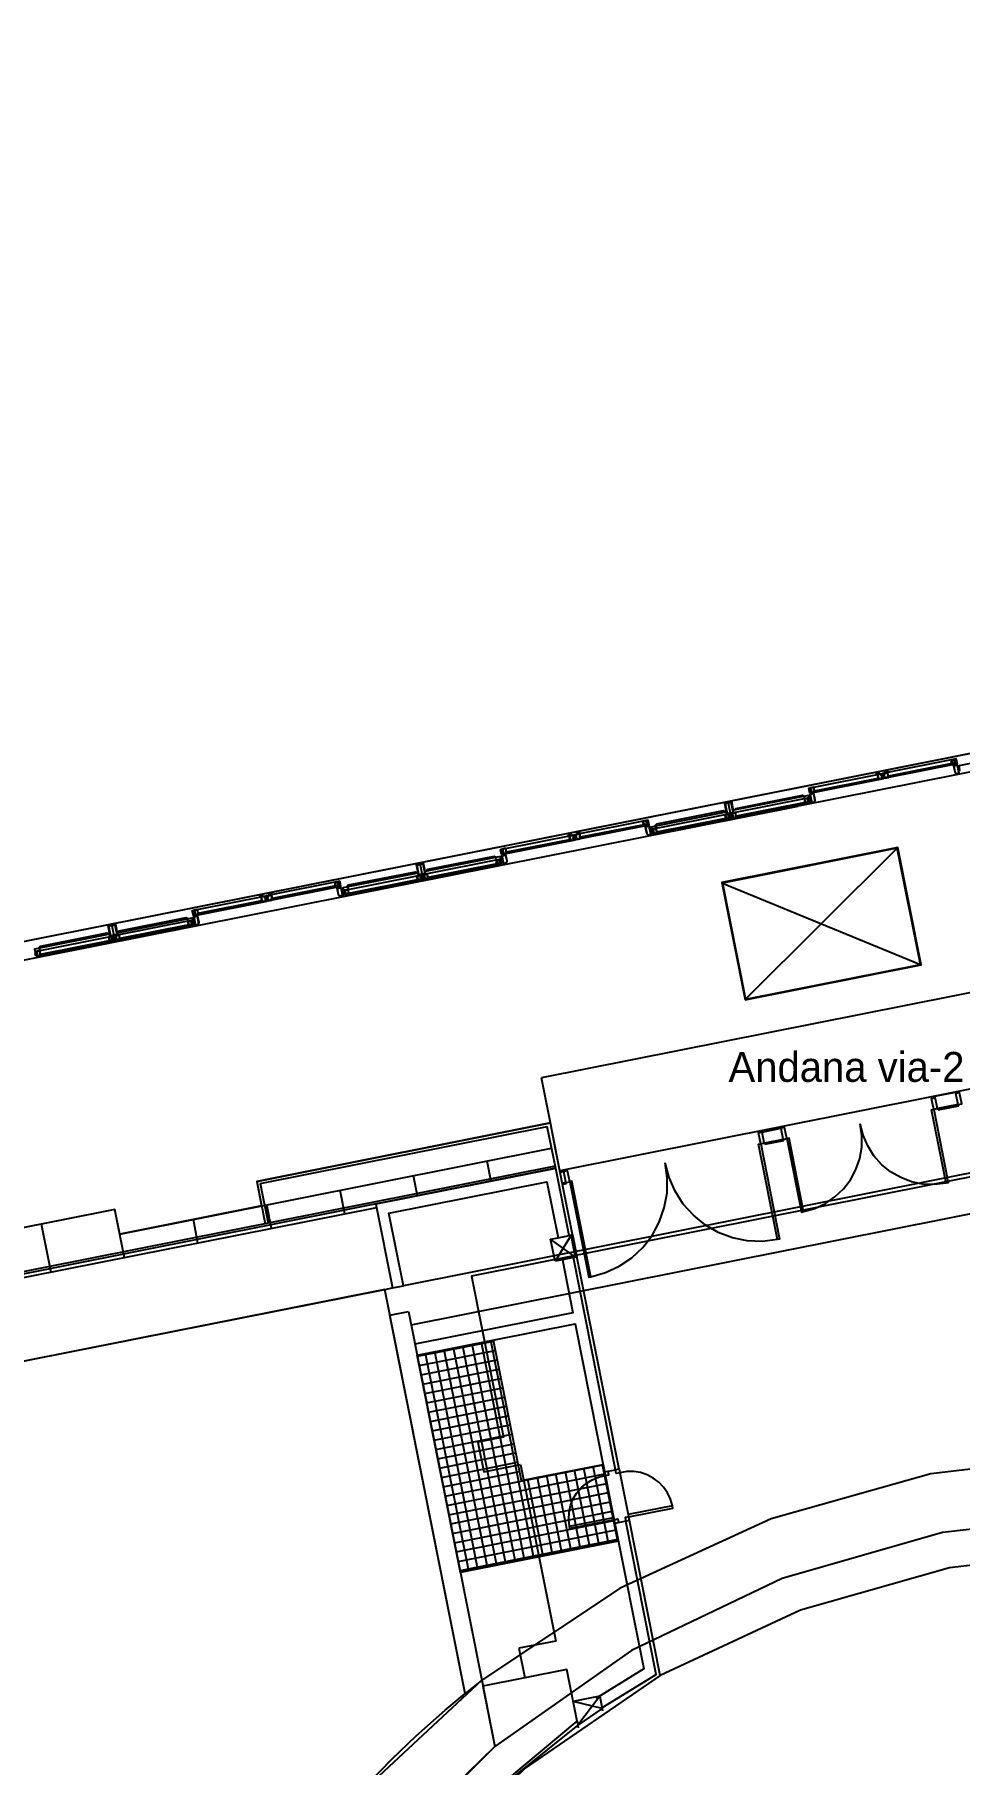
# Model space of a CAD drawing. Extents: x 434377 to 434597, y 4588623 to 4588679.
# Drawn here: x 434486.26 to 434498.62, y 4588647.49 to 4588670.6 of the extents above; entities that cross this region are included whole.
import ezdxf

# ---------------------------------------------------------------- set-up
doc = ezdxf.new("R2010")
doc.units = 0
for name, color, linetype in [('01_D_ElementsAux_l', 7, 'Continuous'), ('01_D_Envans_l', 7, 'Continuous'), ('01_D_Ocult_l', 7, 'Continuous'), ('01_D_Reixes_l', 7, 'Continuous'), ('01_D_Revestiments_l', 7, 'Continuous'), ('01_E_Mur_p', 7, 'Continuous'), ('01_L_AndanaV2_p', 7, 'Continuous'), ('01_T_Altres_t', 7, 'Continuous'), ('15_D_Andanes_p', 7, 'Continuous')]:
    doc.layers.add(name, color=color, linetype=linetype)

msp = doc.modelspace()

# ---------------------------------------------------------------- linework, layer by layer
at = {"layer": '01_D_ElementsAux_l'}
for p, q in [((434496.603, 4588660.534), (434497.589, 4588660.73)), ((434498.575, 4588660.926), (434497.589, 4588660.73)), ((434497.603, 4588660.662), (434497.589, 4588660.73)), ((434497.603, 4588660.662), (434497.589, 4588660.73)), ((434497.603, 4588660.662), (434497.589, 4588660.73)), ((434497.603, 4588660.662), (434497.589, 4588660.73)), ((434498.589, 4588660.857), (434497.603, 4588660.662)), ((434498.524, 4588660.855), (434497.663, 4588660.684)), ((434498.516, 4588660.863), (434497.668, 4588660.695)), ((434498.575, 4588660.926), (434498.506, 4588660.913)), ((434498.526, 4588660.845), (434498.589, 4588660.857)), ((434498.557, 4588660.916), (434498.557, 4588660.912)), ((434498.589, 4588660.857), (434498.575, 4588660.926)), ((434498.579, 4588660.856), (434498.582, 4588660.841)), ((434498.625, 4588660.77), (434498.607, 4588660.766)), ((434496.603, 4588660.534), (434496.672, 4588660.548)), ((434496.617, 4588660.466), (434496.603, 4588660.534)), ((434496.617, 4588660.466), (434497.603, 4588660.662)), ((434496.624, 4588660.532), (434496.625, 4588660.528)), ((434496.677, 4588660.488), (434497.539, 4588660.659)), ((434496.682, 4588660.499), (434497.53, 4588660.668)), ((434495.524, 4588660.356), (434495.572, 4588660.115)), ((434496.609, 4588660.405), (434495.556, 4588660.196)), ((434496.563, 4588660.335), (434495.63, 4588660.149)), ((434496.555, 4588660.343), (434495.634, 4588660.16)), ((434496.539, 4588660.425), (434496.545, 4588660.392)), ((434496.679, 4588660.478), (434496.617, 4588660.466)), ((434496.617, 4588660.371), (434496.635, 4588660.374)), ((434496.627, 4588660.468), (434496.63, 4588660.453)), ((434494.458, 4588660.108), (434493.473, 4588659.912)), ((434494.472, 4588660.039), (434493.486, 4588659.843)), ((434494.408, 4588660.037), (434493.547, 4588659.866)), ((434494.399, 4588660.045), (434493.551, 4588659.877)), ((434494.458, 4588660.108), (434494.39, 4588660.094)), ((434494.41, 4588660.027), (434494.472, 4588660.039)), ((434494.44, 4588660.098), (434494.441, 4588660.094)), ((434494.472, 4588660.039), (434494.458, 4588660.108)), ((434494.462, 4588660.037), (434494.465, 4588660.023)), ((434494.503, 4588659.986), (434495.556, 4588660.196)), ((434494.56, 4588660.031), (434494.567, 4588659.999)), ((434494.572, 4588659.939), (434495.505, 4588660.124)), ((434494.576, 4588659.95), (434495.497, 4588660.133)), ((434495.57, 4588660.127), (434495.556, 4588660.196)), ((434495.57, 4588660.127), (434495.556, 4588660.196)), ((434495.57, 4588660.127), (434495.556, 4588660.196)), ((434495.57, 4588660.127), (434495.556, 4588660.196)), ((434492.487, 4588659.716), (434493.473, 4588659.912)), ((434492.501, 4588659.648), (434493.486, 4588659.843)), ((434492.561, 4588659.67), (434493.422, 4588659.841)), ((434492.565, 4588659.681), (434493.414, 4588659.849)), ((434493.486, 4588659.843), (434493.473, 4588659.912)), ((434493.486, 4588659.843), (434493.473, 4588659.912)), ((434493.486, 4588659.843), (434493.473, 4588659.912)), ((434493.486, 4588659.843), (434493.473, 4588659.912)), ((434494.508, 4588659.952), (434494.49, 4588659.948)), ((434492.492, 4588659.587), (434491.439, 4588659.378)), ((434492.422, 4588659.606), (434492.429, 4588659.574)), ((434492.487, 4588659.716), (434492.556, 4588659.73)), ((434492.501, 4588659.648), (434492.487, 4588659.716)), ((434492.563, 4588659.66), (434492.501, 4588659.648)), ((434492.508, 4588659.714), (434492.509, 4588659.71)), ((434492.51, 4588659.65), (434492.513, 4588659.635)), ((434490.386, 4588659.168), (434491.439, 4588659.378)), ((434491.408, 4588659.537), (434491.455, 4588659.297)), ((434491.453, 4588659.309), (434491.439, 4588659.378)), ((434491.453, 4588659.309), (434491.439, 4588659.378)), ((434491.453, 4588659.309), (434491.439, 4588659.378)), ((434491.453, 4588659.309), (434491.439, 4588659.378)), ((434492.447, 4588659.517), (434491.513, 4588659.331)), ((434492.438, 4588659.525), (434491.518, 4588659.342)), ((434492.501, 4588659.553), (434492.519, 4588659.556)), ((434490.342, 4588659.29), (434489.356, 4588659.094)), ((434490.356, 4588659.221), (434489.37, 4588659.025)), ((434490.291, 4588659.219), (434489.43, 4588659.048)), ((434490.283, 4588659.227), (434489.435, 4588659.059)), ((434490.342, 4588659.29), (434490.273, 4588659.276)), ((434490.293, 4588659.209), (434490.356, 4588659.221)), ((434490.324, 4588659.28), (434490.324, 4588659.276)), ((434490.356, 4588659.221), (434490.342, 4588659.29)), ((434490.346, 4588659.219), (434490.349, 4588659.205)), ((434490.392, 4588659.134), (434490.374, 4588659.13)), ((434490.444, 4588659.213), (434490.45, 4588659.181)), ((434490.456, 4588659.121), (434491.389, 4588659.306)), ((434490.46, 4588659.132), (434491.38, 4588659.315)), ((434488.37, 4588658.898), (434489.356, 4588659.094)), ((434488.37, 4588658.898), (434488.439, 4588658.912)), ((434488.384, 4588658.829), (434488.37, 4588658.898)), ((434488.384, 4588658.829), (434489.37, 4588659.025)), ((434488.391, 4588658.896), (434488.392, 4588658.892)), ((434488.444, 4588658.852), (434489.306, 4588659.023)), ((434488.449, 4588658.863), (434489.297, 4588659.031)), ((434489.37, 4588659.025), (434489.356, 4588659.094)), ((434489.37, 4588659.025), (434489.356, 4588659.094)), ((434489.37, 4588659.025), (434489.356, 4588659.094)), ((434489.37, 4588659.025), (434489.356, 4588659.094)), ((434487.291, 4588658.719), (434487.339, 4588658.479)), ((434488.376, 4588658.769), (434487.323, 4588658.559)), ((434488.33, 4588658.698), (434487.397, 4588658.513)), ((434488.322, 4588658.707), (434487.401, 4588658.524)), ((434488.306, 4588658.788), (434488.312, 4588658.756)), ((434488.446, 4588658.842), (434488.384, 4588658.829)), ((434488.384, 4588658.735), (434488.402, 4588658.738)), ((434488.394, 4588658.831), (434488.397, 4588658.817)), ((434486.27, 4588658.35), (434487.323, 4588658.559)), ((434486.339, 4588658.303), (434487.272, 4588658.488)), ((434486.343, 4588658.314), (434487.264, 4588658.497)), ((434487.337, 4588658.491), (434487.323, 4588658.559)), ((434487.337, 4588658.491), (434487.323, 4588658.559)), ((434487.337, 4588658.491), (434487.323, 4588658.559)), ((434487.337, 4588658.491), (434487.323, 4588658.559)), ((434486.275, 4588658.316), (434486.257, 4588658.312)), ((434486.327, 4588658.395), (434486.334, 4588658.363)), ((434498.289, 4588656.419), (434498.566, 4588656.474)), ((434498.326, 4588656.232), (434498.289, 4588656.419)), ((434498.603, 4588656.287), (434498.566, 4588656.474)), ((434498.599, 4588656.307), (434498.322, 4588656.252)), ((434498.603, 4588656.287), (434498.326, 4588656.232)), ((434489.23, 4588655.281), (434493.154, 4588656.061)), ((434489.277, 4588655.25), (434493.112, 4588656.012)), ((434493.224, 4588655.452), (434493.112, 4588656.012)), ((434495.978, 4588655.959), (434496.229, 4588656.009)), ((434496.015, 4588655.773), (434495.978, 4588655.959)), ((434495.981, 4588655.94), (434496.233, 4588655.99)), ((434496.266, 4588655.823), (434496.229, 4588656.009)), ((434487.403, 4588654.576), (434493.17, 4588655.722)), ((434494.073, 4588651.437), (434493.219, 4588655.732)), ((434496.262, 4588655.842), (434496.011, 4588655.792)), ((434496.266, 4588655.823), (434496.015, 4588655.773)), ((434493.217, 4588655.485), (434448.217, 4588646.542)), ((434493.223, 4588655.455), (434448.223, 4588646.512)), ((434492.36, 4588655.281), (434492.307, 4588655.551)), ((434493.28, 4588655.423), (434493.329, 4588655.433)), ((434493.284, 4588655.404), (434493.333, 4588655.413)), ((434493.366, 4588655.247), (434493.329, 4588655.433)), ((434489.23, 4588655.281), (434489.343, 4588654.715)), ((434489.277, 4588655.25), (434489.382, 4588654.723)), ((434491.38, 4588655.086), (434491.326, 4588655.356)), ((434493.362, 4588655.266), (434493.313, 4588655.256)), ((434493.366, 4588655.247), (434493.317, 4588655.237)), ((434489.427, 4588654.65), (434489.364, 4588654.966)), ((434490.396, 4588654.907), (434490.345, 4588655.161)), ((434490.408, 4588654.845), (434490.345, 4588655.161)), ((434490.829, 4588654.929), (434448.233, 4588646.463)), ((434487.337, 4588654.905), (434475.568, 4588652.566)), ((434486.485, 4588654.065), (434486.357, 4588654.71)), ((434487.465, 4588654.26), (434487.337, 4588654.905)), ((434488.446, 4588654.455), (434488.384, 4588654.771)), ((434493.156, 4588654.507), (434493.255, 4588654.527)), ((434493.49, 4588654.267), (434493.156, 4588654.507)), ((434493.215, 4588654.213), (434493.156, 4588654.507)), ((434493.431, 4588654.562), (434493.215, 4588654.213)), ((434493.451, 4588654.566), (434493.402, 4588654.556)), ((434493.49, 4588654.267), (434493.431, 4588654.562)), ((434493.509, 4588654.271), (434493.451, 4588654.566)), ((434493.46, 4588654.262), (434493.509, 4588654.271)), ((434493.313, 4588654.232), (434493.215, 4588654.213)), ((434447.108, 4588645.125), (434490.94, 4588653.837)), ((434490.94, 4588653.837), (434491.042, 4588653.857)), ((434493.886, 4588651.349), (434493.997, 4588650.79)), ((434494.073, 4588651.437), (434494.023, 4588651.427)), ((434494.082, 4588651.388), (434494.193, 4588650.829)), ((434494.209, 4588650.75), (434494.16, 4588650.741)), ((434494.621, 4588648.679), (434494.209, 4588650.75)), ((434493.812, 4588648.401), (434493.456, 4588648.33)), ((434493.845, 4588648.237), (434493.456, 4588648.33)), ((434493.812, 4588648.401), (434493.519, 4588648.014)), ((434493.845, 4588648.237), (434493.519, 4588648.014)), ((434493.812, 4588648.401), (434493.851, 4588648.205)), ((434493.509, 4588648.067), (434493.526, 4588647.981))]:
    msp.add_line(p, q, dxfattribs=at)
for points in [[(434498.624, 4588660.782), (434498.613, 4588660.837), (434499.617, 4588661.036)], [(434497.55, 4588660.723), (434497.546, 4588660.742), (434497.506, 4588660.734), (434497.51, 4588660.715)], [(434497.57, 4588660.726), (434497.52, 4588660.717), (434497.53, 4588660.668)], [(434497.579, 4588660.728), (434497.58, 4588660.725), (434497.57, 4588660.723), (434497.573, 4588660.707), (434497.583, 4588660.709), (434497.589, 4588660.679), (434497.579, 4588660.677), (434497.582, 4588660.661), (434497.592, 4588660.663), (434497.593, 4588660.66)], [(434497.599, 4588660.732), (434497.6, 4588660.729), (434497.609, 4588660.731), (434497.613, 4588660.715), (434497.603, 4588660.713), (434497.609, 4588660.683), (434497.619, 4588660.685), (434497.622, 4588660.669), (434497.612, 4588660.667), (434497.613, 4588660.664)], [(434497.668, 4588660.695), (434497.658, 4588660.744), (434497.609, 4588660.734)], [(434497.628, 4588660.738), (434497.624, 4588660.758), (434497.664, 4588660.766), (434497.668, 4588660.746)], [(434498.556, 4588660.919), (434498.572, 4588660.922), (434498.584, 4588660.86), (434498.568, 4588660.857)], [(434496.636, 4588660.473), (434496.62, 4588660.47), (434496.608, 4588660.532), (434496.624, 4588660.535)], [(434497.53, 4588660.668), (434497.537, 4588660.669), (434497.541, 4588660.649), (434497.583, 4588660.658)], [(434497.668, 4588660.695), (434497.661, 4588660.694), (434497.665, 4588660.674), (434497.622, 4588660.665)], [(434496.594, 4588660.402), (434496.6, 4588660.398), (434496.606, 4588660.393), (434496.61, 4588660.388), (434496.614, 4588660.381), (434496.617, 4588660.374), (434496.618, 4588660.367), (434496.618, 4588660.36), (434496.617, 4588660.353), (434496.615, 4588660.346), (434496.612, 4588660.339), (434496.608, 4588660.333), (434495.57, 4588660.127)], [(434496.613, 4588660.382), (434496.602, 4588660.437), (434495.598, 4588660.238)], [(434495.608, 4588660.24), (434495.628, 4588660.264), (434496.521, 4588660.441), (434496.548, 4588660.427)], [(434496.607, 4588660.338), (434496.61, 4588660.344), (434496.613, 4588660.35), (434496.614, 4588660.357), (434496.614, 4588660.363), (434496.614, 4588660.37), (434496.612, 4588660.377), (434496.609, 4588660.383), (434496.605, 4588660.388), (434496.6, 4588660.393), (434496.595, 4588660.397)], [(434494.439, 4588660.101), (434494.456, 4588660.104), (434494.468, 4588660.042), (434494.452, 4588660.039)], [(434494.507, 4588659.964), (434494.497, 4588660.019), (434495.5, 4588660.218)], [(434495.57, 4588660.127), (434494.531, 4588659.921), (434494.524, 4588659.925), (434494.519, 4588659.931), (434494.514, 4588659.937), (434494.511, 4588659.944), (434494.509, 4588659.952), (434494.508, 4588659.96), (434494.508, 4588659.968), (434494.51, 4588659.975), (434494.514, 4588659.982), (434494.518, 4588659.989)], [(434495.491, 4588660.216), (434495.463, 4588660.231), (434494.57, 4588660.054), (434494.55, 4588660.029)], [(434495.55, 4588660.123), (434495.554, 4588660.129), (434495.557, 4588660.136), (434495.559, 4588660.143), (434495.56, 4588660.15), (434495.56, 4588660.157), (434495.559, 4588660.164), (434495.556, 4588660.171), (434495.552, 4588660.178), (434495.548, 4588660.183), (434495.542, 4588660.188), (434495.536, 4588660.192)], [(434495.549, 4588660.128), (434495.552, 4588660.134), (434495.555, 4588660.14), (434495.556, 4588660.147), (434495.556, 4588660.153), (434495.556, 4588660.16), (434495.554, 4588660.167), (434495.551, 4588660.173), (434495.547, 4588660.178), (434495.542, 4588660.183), (434495.537, 4588660.187)], [(434495.575, 4588660.2), (434495.571, 4588660.194), (434495.568, 4588660.187), (434495.566, 4588660.18), (434495.565, 4588660.173), (434495.565, 4588660.166), (434495.566, 4588660.159), (434495.569, 4588660.152), (434495.573, 4588660.145), (434495.577, 4588660.14), (434495.583, 4588660.135), (434495.589, 4588660.131)], [(434495.576, 4588660.195), (434495.572, 4588660.189), (434495.57, 4588660.183), (434495.568, 4588660.176), (434495.568, 4588660.169), (434495.569, 4588660.162), (434495.571, 4588660.156), (434495.574, 4588660.15), (434495.578, 4588660.144), (434495.582, 4588660.139), (434495.588, 4588660.135)], [(434493.434, 4588659.904), (434493.43, 4588659.924), (434493.39, 4588659.916), (434493.394, 4588659.896)], [(434493.414, 4588659.849), (434493.404, 4588659.899), (434493.453, 4588659.908)], [(434493.414, 4588659.849), (434493.42, 4588659.851), (434493.424, 4588659.831), (434493.467, 4588659.84)], [(434493.463, 4588659.91), (434493.464, 4588659.907), (434493.454, 4588659.905), (434493.457, 4588659.889), (434493.467, 4588659.891), (434493.473, 4588659.861), (434493.463, 4588659.859), (434493.466, 4588659.843), (434493.476, 4588659.845), (434493.476, 4588659.842)], [(434493.482, 4588659.914), (434493.483, 4588659.911), (434493.493, 4588659.913), (434493.496, 4588659.896), (434493.486, 4588659.894), (434493.492, 4588659.865), (434493.502, 4588659.867), (434493.505, 4588659.851), (434493.495, 4588659.849), (434493.496, 4588659.845)], [(434493.492, 4588659.916), (434493.541, 4588659.926), (434493.551, 4588659.877)], [(434493.506, 4588659.847), (434493.549, 4588659.856), (434493.545, 4588659.875), (434493.551, 4588659.877)], [(434493.512, 4588659.92), (434493.508, 4588659.94), (434493.548, 4588659.947), (434493.551, 4588659.928)], [(434494.519, 4588659.985), (434494.515, 4588659.979), (434494.513, 4588659.973), (434494.511, 4588659.966), (434494.511, 4588659.959), (434494.511, 4588659.953), (434494.513, 4588659.946), (434494.516, 4588659.94), (434494.52, 4588659.934), (434494.525, 4588659.929), (434494.53, 4588659.925)], [(434491.453, 4588659.309), (434492.491, 4588659.515), (434492.495, 4588659.521), (434492.499, 4588659.527), (434492.501, 4588659.534), (434492.502, 4588659.542), (434492.501, 4588659.549), (434492.5, 4588659.556), (434492.498, 4588659.563), (434492.494, 4588659.569), (434492.49, 4588659.575), (434492.484, 4588659.58), (434492.478, 4588659.584)], [(434492.497, 4588659.564), (434492.486, 4588659.619), (434491.482, 4588659.42)], [(434492.432, 4588659.608), (434492.404, 4588659.623), (434491.512, 4588659.446), (434491.492, 4588659.422)], [(434492.49, 4588659.52), (434492.493, 4588659.526), (434492.496, 4588659.532), (434492.497, 4588659.539), (434492.497, 4588659.545), (434492.497, 4588659.552), (434492.495, 4588659.559), (434492.492, 4588659.565), (434492.488, 4588659.57), (434492.483, 4588659.575), (434492.478, 4588659.579)], [(434492.52, 4588659.655), (434492.503, 4588659.652), (434492.491, 4588659.713), (434492.507, 4588659.717)], [(434491.384, 4588659.4), (434490.38, 4588659.201), (434490.391, 4588659.146)], [(434491.374, 4588659.398), (434491.346, 4588659.413), (434490.454, 4588659.236), (434490.434, 4588659.211)], [(434491.433, 4588659.305), (434491.437, 4588659.311), (434491.441, 4588659.317), (434491.443, 4588659.324), (434491.444, 4588659.332), (434491.443, 4588659.339), (434491.442, 4588659.346), (434491.44, 4588659.353), (434491.436, 4588659.359), (434491.432, 4588659.365), (434491.426, 4588659.37), (434491.42, 4588659.374)], [(434491.432, 4588659.31), (434491.435, 4588659.316), (434491.438, 4588659.322), (434491.439, 4588659.328), (434491.44, 4588659.335), (434491.439, 4588659.342), (434491.437, 4588659.348), (434491.435, 4588659.354), (434491.431, 4588659.36), (434491.426, 4588659.365), (434491.421, 4588659.369)], [(434491.459, 4588659.381), (434491.455, 4588659.375), (434491.452, 4588659.369), (434491.45, 4588659.362), (434491.449, 4588659.354), (434491.449, 4588659.347), (434491.451, 4588659.34), (434491.453, 4588659.334), (434491.457, 4588659.327), (434491.462, 4588659.322), (434491.467, 4588659.317), (434491.473, 4588659.313)], [(434491.46, 4588659.377), (434491.456, 4588659.371), (434491.454, 4588659.365), (434491.452, 4588659.358), (434491.452, 4588659.351), (434491.453, 4588659.344), (434491.455, 4588659.338), (434491.458, 4588659.332), (434491.462, 4588659.326), (434491.466, 4588659.321), (434491.472, 4588659.317)], [(434489.277, 4588659.078), (434489.273, 4588659.098), (434489.313, 4588659.106), (434489.317, 4588659.086)], [(434489.376, 4588659.098), (434489.425, 4588659.108), (434489.435, 4588659.059)], [(434489.435, 4588659.11), (434489.431, 4588659.129), (434489.391, 4588659.121), (434489.395, 4588659.102)], [(434490.323, 4588659.283), (434490.339, 4588659.286), (434490.351, 4588659.224), (434490.335, 4588659.221)], [(434491.453, 4588659.309), (434490.415, 4588659.103), (434490.409, 4588659.107), (434490.404, 4588659.112), (434490.399, 4588659.117), (434490.395, 4588659.124), (434490.393, 4588659.13), (434490.391, 4588659.137), (434490.391, 4588659.144), (434490.392, 4588659.152), (434490.394, 4588659.159), (434490.397, 4588659.165), (434490.401, 4588659.171)], [(434490.402, 4588659.167), (434490.398, 4588659.161), (434490.396, 4588659.155), (434490.394, 4588659.148), (434490.394, 4588659.141), (434490.395, 4588659.134), (434490.397, 4588659.128), (434490.4, 4588659.122), (434490.404, 4588659.116), (434490.408, 4588659.111), (434490.414, 4588659.107)], [(434488.391, 4588658.899), (434488.375, 4588658.895), (434488.387, 4588658.834), (434488.403, 4588658.837)], [(434489.297, 4588659.031), (434489.288, 4588659.08), (434489.337, 4588659.09)], [(434489.35, 4588659.021), (434489.308, 4588659.013), (434489.304, 4588659.033), (434489.297, 4588659.031)], [(434489.346, 4588659.092), (434489.347, 4588659.089), (434489.337, 4588659.087), (434489.34, 4588659.071), (434489.35, 4588659.072), (434489.356, 4588659.043), (434489.346, 4588659.041), (434489.35, 4588659.025), (434489.359, 4588659.027), (434489.36, 4588659.023)], [(434489.366, 4588659.096), (434489.367, 4588659.093), (434489.376, 4588659.095), (434489.38, 4588659.078), (434489.37, 4588659.076), (434489.376, 4588659.047), (434489.386, 4588659.049), (434489.389, 4588659.033), (434489.379, 4588659.031), (434489.38, 4588659.027)], [(434489.389, 4588659.029), (434489.432, 4588659.038), (434489.428, 4588659.057), (434489.435, 4588659.059)], [(434488.361, 4588658.766), (434488.367, 4588658.762), (434488.373, 4588658.757), (434488.377, 4588658.752), (434488.381, 4588658.745), (434488.384, 4588658.738), (434488.385, 4588658.731), (434488.385, 4588658.724), (434488.384, 4588658.717), (434488.382, 4588658.71), (434488.379, 4588658.703), (434488.375, 4588658.697), (434487.337, 4588658.491)], [(434487.365, 4588658.602), (434488.369, 4588658.801), (434488.38, 4588658.746)], [(434487.375, 4588658.604), (434487.395, 4588658.628), (434488.288, 4588658.805), (434488.315, 4588658.79)], [(434488.374, 4588658.702), (434488.377, 4588658.708), (434488.38, 4588658.714), (434488.381, 4588658.721), (434488.381, 4588658.727), (434488.381, 4588658.734), (434488.379, 4588658.741), (434488.376, 4588658.747), (434488.372, 4588658.752), (434488.367, 4588658.757), (434488.362, 4588658.761)], [(434487.267, 4588658.582), (434486.264, 4588658.383), (434486.274, 4588658.328)], [(434487.337, 4588658.491), (434486.298, 4588658.284), (434486.292, 4588658.288), (434486.286, 4588658.293), (434486.282, 4588658.299), (434486.278, 4588658.305), (434486.276, 4588658.312), (434486.275, 4588658.319), (434486.274, 4588658.326), (434486.275, 4588658.334), (434486.277, 4588658.341), (434486.281, 4588658.347), (434486.285, 4588658.353)], [(434487.258, 4588658.58), (434487.23, 4588658.595), (434486.337, 4588658.418), (434486.317, 4588658.393)], [(434487.317, 4588658.487), (434487.321, 4588658.493), (434487.324, 4588658.5), (434487.326, 4588658.507), (434487.327, 4588658.514), (434487.327, 4588658.521), (434487.326, 4588658.528), (434487.323, 4588658.535), (434487.319, 4588658.542), (434487.315, 4588658.547), (434487.309, 4588658.552), (434487.303, 4588658.556)], [(434487.316, 4588658.491), (434487.32, 4588658.497), (434487.322, 4588658.503), (434487.324, 4588658.51), (434487.324, 4588658.517), (434487.323, 4588658.524), (434487.321, 4588658.53), (434487.318, 4588658.536), (434487.314, 4588658.542), (434487.31, 4588658.547), (434487.304, 4588658.551)], [(434487.342, 4588658.563), (434487.338, 4588658.557), (434487.335, 4588658.551), (434487.333, 4588658.544), (434487.332, 4588658.536), (434487.332, 4588658.529), (434487.334, 4588658.522), (434487.336, 4588658.516), (434487.34, 4588658.509), (434487.345, 4588658.504), (434487.35, 4588658.499), (434487.356, 4588658.495)], [(434487.343, 4588658.559), (434487.339, 4588658.553), (434487.337, 4588658.547), (434487.335, 4588658.54), (434487.335, 4588658.533), (434487.336, 4588658.526), (434487.338, 4588658.52), (434487.341, 4588658.514), (434487.345, 4588658.508), (434487.349, 4588658.503), (434487.355, 4588658.499)], [(434486.286, 4588658.349), (434486.282, 4588658.343), (434486.28, 4588658.337), (434486.278, 4588658.33), (434486.278, 4588658.323), (434486.278, 4588658.317), (434486.28, 4588658.31), (434486.283, 4588658.304), (434486.287, 4588658.298), (434486.292, 4588658.293), (434486.297, 4588658.289)], [(434498.322, 4588656.252), (434498.273, 4588656.242), (434498.244, 4588656.389), (434498.293, 4588656.399)], [(434498.599, 4588656.307), (434498.648, 4588656.317), (434498.619, 4588656.464), (434498.57, 4588656.454)], [(434498.438, 4588655.255), (434498.243, 4588656.236), (434498.273, 4588656.242), (434498.468, 4588655.261), (434498.438, 4588655.255), (434498.284, 4588655.237), (434498.129, 4588655.244), (434497.977, 4588655.275), (434497.832, 4588655.331), (434497.697, 4588655.409), (434497.577, 4588655.507), (434497.474, 4588655.623), (434497.391, 4588655.754), (434497.33, 4588655.896), (434497.292, 4588656.047)], [(434496.011, 4588655.792), (434495.962, 4588655.783), (434495.932, 4588655.93), (434495.981, 4588655.94)], [(434496.262, 4588655.842), (434496.311, 4588655.852), (434496.282, 4588655.999), (434496.233, 4588655.99)], [(434496.536, 4588654.877), (434496.341, 4588655.858), (434496.311, 4588655.852), (434496.506, 4588654.871), (434496.536, 4588654.877), (434496.685, 4588654.919), (434496.826, 4588654.985), (434496.954, 4588655.072), (434497.067, 4588655.179), (434497.162, 4588655.302), (434497.235, 4588655.439), (434497.286, 4588655.585), (434497.313, 4588655.738), (434497.315, 4588655.893), (434497.292, 4588656.047)], [(434496.186, 4588654.502), (434495.932, 4588655.777), (434495.962, 4588655.783), (434496.215, 4588654.508), (434496.186, 4588654.502), (434495.985, 4588654.478), (434495.783, 4588654.487), (434495.585, 4588654.528), (434495.396, 4588654.599), (434495.22, 4588654.7), (434495.063, 4588654.827), (434494.928, 4588654.978), (434494.819, 4588655.148), (434494.738, 4588655.333), (434494.687, 4588655.529)], [(434493.362, 4588655.266), (434493.412, 4588655.276), (434493.382, 4588655.423), (434493.333, 4588655.413)], [(434493.694, 4588654.007), (434493.441, 4588655.282), (434493.412, 4588655.276), (434493.665, 4588654.001), (434493.694, 4588654.007), (434493.889, 4588654.062), (434494.072, 4588654.147), (434494.24, 4588654.26), (434494.387, 4588654.399), (434494.511, 4588654.559), (434494.608, 4588654.737), (434494.675, 4588654.927), (434494.711, 4588655.126), (434494.715, 4588655.329), (434494.687, 4588655.529)], [(434493.409, 4588650.673), (434493.997, 4588650.79), (434494.003, 4588650.76), (434493.415, 4588650.643), (434493.409, 4588650.673), (434493.398, 4588650.765), (434493.403, 4588650.857), (434493.422, 4588650.948), (434493.455, 4588651.034), (434493.502, 4588651.113), (434493.562, 4588651.184), (434493.632, 4588651.245), (434493.71, 4588651.293), (434493.796, 4588651.328), (434493.886, 4588651.349)], [(434493.876, 4588651.398), (434493.886, 4588651.349), (434493.935, 4588651.359), (434493.925, 4588651.408)], [(434494.073, 4588651.437), (434494.082, 4588651.388), (434494.033, 4588651.378), (434494.023, 4588651.427)], [(434494.782, 4588650.946), (434494.193, 4588650.829), (434494.199, 4588650.799), (434494.788, 4588650.916), (434494.782, 4588650.946), (434494.757, 4588651.035), (434494.717, 4588651.119), (434494.665, 4588651.195), (434494.601, 4588651.262), (434494.527, 4588651.317), (434494.445, 4588651.36), (434494.357, 4588651.389), (434494.266, 4588651.404), (434494.173, 4588651.403), (434494.082, 4588651.388)], [(434494.209, 4588650.75), (434494.199, 4588650.799), (434494.15, 4588650.79), (434494.16, 4588650.741)], [(434494.013, 4588650.711), (434494.003, 4588650.76), (434494.052, 4588650.77), (434494.062, 4588650.721)]]:
    msp.add_lwpolyline(points, dxfattribs=at)
for points in [[(434497.543, 4588660.653), (434497.579, 4588660.66), (434497.575, 4588660.68), (434497.585, 4588660.682), (434497.58, 4588660.705), (434497.571, 4588660.703), (434497.567, 4588660.722), (434497.525, 4588660.714), (434497.533, 4588660.672), (434497.539, 4588660.673)], [(434497.661, 4588660.677), (434497.625, 4588660.67), (434497.621, 4588660.689), (434497.611, 4588660.687), (434497.607, 4588660.71), (434497.617, 4588660.712), (434497.613, 4588660.731), (434497.655, 4588660.74), (434497.663, 4588660.698), (434497.657, 4588660.696)], [(434498.506, 4588660.913), (434498.555, 4588660.922), (434498.558, 4588660.909), (434498.552, 4588660.908), (434498.56, 4588660.866), (434498.566, 4588660.867), (434498.569, 4588660.854), (434498.526, 4588660.845), (434498.522, 4588660.865), (434498.516, 4588660.863)], [(434498.564, 4588660.863), (434498.557, 4588660.861), (434498.547, 4588660.91), (434498.554, 4588660.912), (434498.553, 4588660.918), (434498.51, 4588660.91), (434498.519, 4588660.868), (434498.525, 4588660.869), (434498.529, 4588660.849), (434498.565, 4588660.856)], [(434498.554, 4588660.751), (434498.556, 4588660.745), (434498.558, 4588660.74), (434498.562, 4588660.736), (434498.567, 4588660.732), (434498.572, 4588660.729), (434498.577, 4588660.727), (434498.583, 4588660.726), (434498.589, 4588660.727), (434498.613, 4588660.732), (434498.591, 4588660.843), (434498.537, 4588660.832)], [(434498.557, 4588660.751), (434498.559, 4588660.746), (434498.562, 4588660.741), (434498.566, 4588660.736), (434498.571, 4588660.733), (434498.576, 4588660.731), (434498.582, 4588660.73), (434498.588, 4588660.731), (434498.609, 4588660.735), (434498.589, 4588660.839), (434498.542, 4588660.829)], [(434496.672, 4588660.548), (434496.623, 4588660.538), (434496.626, 4588660.525), (434496.632, 4588660.526), (434496.64, 4588660.484), (434496.634, 4588660.483), (434496.637, 4588660.47), (434496.679, 4588660.478), (434496.675, 4588660.498), (434496.682, 4588660.499)], [(434496.638, 4588660.48), (434496.645, 4588660.481), (434496.635, 4588660.53), (434496.628, 4588660.529), (434496.627, 4588660.536), (434496.669, 4588660.544), (434496.678, 4588660.502), (434496.671, 4588660.5), (434496.675, 4588660.481), (434496.639, 4588660.474)], [(434495.556, 4588660.196), (434495.605, 4588660.205), (434495.576, 4588660.353), (434495.527, 4588660.343), (434495.478, 4588660.333), (434495.507, 4588660.186)], [(434495.529, 4588660.333), (434495.489, 4588660.325), (434495.515, 4588660.198), (434495.554, 4588660.205), (434495.593, 4588660.213), (434495.568, 4588660.341)], [(434496.545, 4588660.392), (434496.594, 4588660.402), (434496.597, 4588660.389), (434496.59, 4588660.387), (434496.599, 4588660.345), (434496.605, 4588660.347), (434496.608, 4588660.333), (434496.565, 4588660.325), (434496.561, 4588660.344), (434496.555, 4588660.343)], [(434496.602, 4588660.342), (434496.596, 4588660.341), (434496.586, 4588660.39), (434496.593, 4588660.391), (434496.591, 4588660.398), (434496.549, 4588660.389), (434496.558, 4588660.347), (434496.564, 4588660.349), (434496.568, 4588660.329), (434496.604, 4588660.336)], [(434496.69, 4588660.38), (434496.674, 4588660.462), (434496.62, 4588660.451), (434496.642, 4588660.34), (434496.667, 4588660.345), (434496.673, 4588660.347), (434496.678, 4588660.35), (434496.682, 4588660.353), (434496.686, 4588660.358), (434496.688, 4588660.363), (434496.69, 4588660.368), (434496.691, 4588660.374)], [(434496.687, 4588660.38), (434496.671, 4588660.458), (434496.624, 4588660.448), (434496.645, 4588660.344), (434496.666, 4588660.348), (434496.672, 4588660.35), (434496.677, 4588660.353), (434496.682, 4588660.357), (434496.685, 4588660.362), (434496.687, 4588660.368), (434496.688, 4588660.374)], [(434494.39, 4588660.094), (434494.439, 4588660.104), (434494.441, 4588660.091), (434494.435, 4588660.09), (434494.443, 4588660.047), (434494.45, 4588660.049), (434494.452, 4588660.035), (434494.41, 4588660.027), (434494.406, 4588660.047), (434494.399, 4588660.045)], [(434494.447, 4588660.045), (434494.441, 4588660.043), (434494.431, 4588660.092), (434494.437, 4588660.094), (434494.436, 4588660.1), (434494.394, 4588660.092), (434494.402, 4588660.049), (434494.409, 4588660.051), (434494.412, 4588660.031), (434494.448, 4588660.038)], [(434494.437, 4588659.933), (434494.439, 4588659.927), (434494.441, 4588659.922), (434494.445, 4588659.918), (434494.45, 4588659.914), (434494.455, 4588659.911), (434494.46, 4588659.909), (434494.466, 4588659.908), (434494.472, 4588659.909), (434494.497, 4588659.914), (434494.475, 4588660.025), (434494.421, 4588660.014)], [(434495.487, 4588660.182), (434495.536, 4588660.192), (434495.539, 4588660.179), (434495.532, 4588660.177), (434495.541, 4588660.135), (434495.547, 4588660.136), (434495.55, 4588660.123), (434495.507, 4588660.115), (434495.503, 4588660.134), (434495.497, 4588660.133)], [(434495.545, 4588660.132), (434495.538, 4588660.131), (434495.528, 4588660.18), (434495.535, 4588660.181), (434495.533, 4588660.188), (434495.491, 4588660.179), (434495.5, 4588660.137), (434495.506, 4588660.138), (434495.51, 4588660.119), (434495.546, 4588660.126)], [(434495.625, 4588660.209), (434495.575, 4588660.2), (434495.578, 4588660.186), (434495.584, 4588660.188), (434495.593, 4588660.145), (434495.586, 4588660.144), (434495.589, 4588660.131), (434495.632, 4588660.139), (434495.628, 4588660.159), (434495.634, 4588660.16)], [(434495.591, 4588660.141), (434495.597, 4588660.143), (434495.587, 4588660.192), (434495.581, 4588660.19), (434495.58, 4588660.197), (434495.622, 4588660.205), (434495.63, 4588660.163), (434495.624, 4588660.162), (434495.628, 4588660.142), (434495.592, 4588660.135)], [(434493.427, 4588659.835), (434493.463, 4588659.842), (434493.459, 4588659.862), (434493.468, 4588659.864), (434493.464, 4588659.886), (434493.454, 4588659.885), (434493.45, 4588659.904), (434493.408, 4588659.896), (434493.417, 4588659.854), (434493.423, 4588659.855)], [(434493.544, 4588659.859), (434493.509, 4588659.852), (434493.505, 4588659.871), (434493.495, 4588659.869), (434493.49, 4588659.892), (434493.5, 4588659.894), (434493.496, 4588659.913), (434493.539, 4588659.922), (434493.547, 4588659.88), (434493.541, 4588659.878)], [(434494.441, 4588659.933), (434494.443, 4588659.927), (434494.446, 4588659.922), (434494.45, 4588659.918), (434494.455, 4588659.915), (434494.46, 4588659.912), (434494.466, 4588659.912), (434494.472, 4588659.912), (434494.493, 4588659.917), (434494.472, 4588660.021), (434494.425, 4588660.011)], [(434494.567, 4588659.999), (434494.518, 4588659.989), (434494.52, 4588659.976), (434494.527, 4588659.977), (434494.535, 4588659.935), (434494.529, 4588659.934), (434494.531, 4588659.921), (434494.574, 4588659.929), (434494.57, 4588659.949), (434494.576, 4588659.95)], [(434494.533, 4588659.931), (434494.539, 4588659.932), (434494.529, 4588659.981), (434494.523, 4588659.98), (434494.522, 4588659.987), (434494.564, 4588659.995), (434494.572, 4588659.953), (434494.566, 4588659.952), (434494.57, 4588659.932), (434494.534, 4588659.925)], [(434492.429, 4588659.574), (434492.478, 4588659.584), (434492.48, 4588659.571), (434492.474, 4588659.569), (434492.482, 4588659.527), (434492.489, 4588659.528), (434492.491, 4588659.515), (434492.449, 4588659.507), (434492.445, 4588659.526), (434492.438, 4588659.525)], [(434492.486, 4588659.524), (434492.479, 4588659.523), (434492.47, 4588659.572), (434492.476, 4588659.573), (434492.475, 4588659.58), (434492.433, 4588659.571), (434492.441, 4588659.529), (434492.447, 4588659.53), (434492.451, 4588659.511), (434492.487, 4588659.518)], [(434492.574, 4588659.562), (434492.557, 4588659.644), (434492.504, 4588659.633), (434492.526, 4588659.522), (434492.55, 4588659.527), (434492.556, 4588659.529), (434492.561, 4588659.531), (434492.565, 4588659.535), (434492.569, 4588659.54), (434492.572, 4588659.545), (434492.574, 4588659.55), (434492.575, 4588659.556)], [(434492.556, 4588659.73), (434492.507, 4588659.72), (434492.509, 4588659.707), (434492.516, 4588659.708), (434492.524, 4588659.666), (434492.518, 4588659.665), (434492.52, 4588659.651), (434492.563, 4588659.66), (434492.559, 4588659.68), (434492.565, 4588659.681)], [(434492.57, 4588659.562), (434492.571, 4588659.556), (434492.57, 4588659.55), (434492.568, 4588659.544), (434492.565, 4588659.539), (434492.56, 4588659.535), (434492.555, 4588659.532), (434492.549, 4588659.53), (434492.528, 4588659.526), (434492.508, 4588659.63), (434492.555, 4588659.639)], [(434492.522, 4588659.662), (434492.528, 4588659.663), (434492.518, 4588659.712), (434492.512, 4588659.711), (434492.511, 4588659.717), (434492.553, 4588659.726), (434492.561, 4588659.684), (434492.555, 4588659.682), (434492.559, 4588659.663), (434492.523, 4588659.656)], [(434495.753, 4588657.704), (434498.107, 4588658.172), (434497.795, 4588659.741), (434495.441, 4588659.274)], [(434495.761, 4588657.716), (434498.095, 4588658.18), (434497.787, 4588659.73), (434495.453, 4588659.266)], [(434491.439, 4588659.378), (434491.488, 4588659.387), (434491.459, 4588659.534), (434491.41, 4588659.525), (434491.361, 4588659.515), (434491.39, 4588659.368)], [(434491.371, 4588659.364), (434491.42, 4588659.374), (434491.422, 4588659.36), (434491.416, 4588659.359), (434491.424, 4588659.317), (434491.431, 4588659.318), (434491.433, 4588659.305), (434491.391, 4588659.297), (434491.387, 4588659.316), (434491.38, 4588659.315)], [(434491.412, 4588659.515), (434491.451, 4588659.523), (434491.477, 4588659.395), (434491.437, 4588659.387), (434491.398, 4588659.38), (434491.373, 4588659.507)], [(434491.428, 4588659.314), (434491.422, 4588659.313), (434491.412, 4588659.362), (434491.418, 4588659.363), (434491.417, 4588659.37), (434491.375, 4588659.361), (434491.383, 4588659.319), (434491.39, 4588659.32), (434491.393, 4588659.301), (434491.429, 4588659.308)], [(434491.508, 4588659.391), (434491.459, 4588659.381), (434491.462, 4588659.368), (434491.468, 4588659.369), (434491.476, 4588659.327), (434491.47, 4588659.326), (434491.473, 4588659.313), (434491.515, 4588659.321), (434491.511, 4588659.341), (434491.518, 4588659.342)], [(434491.474, 4588659.323), (434491.48, 4588659.325), (434491.471, 4588659.374), (434491.464, 4588659.372), (434491.463, 4588659.379), (434491.505, 4588659.387), (434491.514, 4588659.345), (434491.507, 4588659.344), (434491.511, 4588659.324), (434491.475, 4588659.317)], [(434489.428, 4588659.041), (434489.392, 4588659.033), (434489.388, 4588659.053), (434489.378, 4588659.051), (434489.374, 4588659.074), (434489.384, 4588659.076), (434489.38, 4588659.095), (434489.422, 4588659.104), (434489.43, 4588659.061), (434489.424, 4588659.06)], [(434490.273, 4588659.276), (434490.322, 4588659.286), (434490.325, 4588659.273), (434490.319, 4588659.272), (434490.327, 4588659.229), (434490.333, 4588659.231), (434490.336, 4588659.217), (434490.293, 4588659.209), (434490.289, 4588659.229), (434490.283, 4588659.227)], [(434490.331, 4588659.227), (434490.324, 4588659.225), (434490.314, 4588659.274), (434490.321, 4588659.276), (434490.32, 4588659.282), (434490.277, 4588659.274), (434490.286, 4588659.231), (434490.292, 4588659.233), (434490.296, 4588659.213), (434490.332, 4588659.22)], [(434490.321, 4588659.114), (434490.305, 4588659.196), (434490.358, 4588659.207), (434490.38, 4588659.096), (434490.356, 4588659.091), (434490.35, 4588659.09), (434490.344, 4588659.091), (434490.339, 4588659.093), (434490.334, 4588659.095), (434490.329, 4588659.099), (434490.326, 4588659.103), (434490.323, 4588659.108)], [(434490.324, 4588659.115), (434490.309, 4588659.193), (434490.356, 4588659.202), (434490.376, 4588659.098), (434490.355, 4588659.094), (434490.349, 4588659.094), (434490.343, 4588659.094), (434490.338, 4588659.097), (434490.333, 4588659.1), (434490.329, 4588659.104), (434490.326, 4588659.109)], [(434490.45, 4588659.181), (434490.401, 4588659.171), (434490.404, 4588659.158), (434490.41, 4588659.159), (434490.419, 4588659.117), (434490.412, 4588659.116), (434490.415, 4588659.103), (434490.457, 4588659.111), (434490.454, 4588659.131), (434490.46, 4588659.132)], [(434490.416, 4588659.113), (434490.423, 4588659.114), (434490.413, 4588659.163), (434490.407, 4588659.162), (434490.405, 4588659.168), (434490.447, 4588659.177), (434490.456, 4588659.135), (434490.449, 4588659.133), (434490.453, 4588659.114), (434490.418, 4588659.107)], [(434488.439, 4588658.912), (434488.39, 4588658.902), (434488.393, 4588658.889), (434488.399, 4588658.89), (434488.407, 4588658.848), (434488.401, 4588658.847), (434488.404, 4588658.833), (434488.446, 4588658.842), (434488.442, 4588658.861), (434488.449, 4588658.863)], [(434488.405, 4588658.844), (434488.412, 4588658.845), (434488.402, 4588658.894), (434488.395, 4588658.893), (434488.394, 4588658.899), (434488.436, 4588658.908), (434488.445, 4588658.865), (434488.438, 4588658.864), (434488.442, 4588658.845), (434488.406, 4588658.837)], [(434489.31, 4588659.017), (434489.346, 4588659.024), (434489.342, 4588659.044), (434489.352, 4588659.046), (434489.348, 4588659.068), (434489.338, 4588659.066), (434489.334, 4588659.086), (434489.292, 4588659.078), (434489.3, 4588659.035), (434489.306, 4588659.037)], [(434487.323, 4588658.559), (434487.274, 4588658.55), (434487.245, 4588658.697), (434487.294, 4588658.707), (434487.343, 4588658.716), (434487.372, 4588658.569)], [(434487.296, 4588658.697), (434487.335, 4588658.705), (434487.36, 4588658.577), (434487.321, 4588658.569), (434487.282, 4588658.561), (434487.256, 4588658.689)], [(434488.312, 4588658.756), (434488.361, 4588658.766), (434488.364, 4588658.753), (434488.357, 4588658.751), (434488.366, 4588658.709), (434488.372, 4588658.71), (434488.375, 4588658.697), (434488.332, 4588658.689), (434488.328, 4588658.708), (434488.322, 4588658.707)], [(434488.369, 4588658.706), (434488.363, 4588658.705), (434488.353, 4588658.754), (434488.36, 4588658.755), (434488.358, 4588658.762), (434488.316, 4588658.753), (434488.325, 4588658.711), (434488.331, 4588658.712), (434488.335, 4588658.693), (434488.371, 4588658.7)], [(434488.457, 4588658.744), (434488.458, 4588658.738), (434488.457, 4588658.732), (434488.455, 4588658.727), (434488.453, 4588658.722), (434488.449, 4588658.717), (434488.445, 4588658.714), (434488.44, 4588658.711), (434488.434, 4588658.709), (434488.409, 4588658.704), (434488.387, 4588658.815), (434488.441, 4588658.825)], [(434488.454, 4588658.743), (434488.438, 4588658.821), (434488.391, 4588658.812), (434488.412, 4588658.708), (434488.433, 4588658.712), (434488.439, 4588658.714), (434488.444, 4588658.717), (434488.448, 4588658.721), (434488.451, 4588658.726), (434488.454, 4588658.731), (434488.454, 4588658.737)], [(434487.254, 4588658.546), (434487.303, 4588658.556), (434487.306, 4588658.542), (434487.3, 4588658.541), (434487.308, 4588658.499), (434487.314, 4588658.5), (434487.317, 4588658.487), (434487.274, 4588658.478), (434487.27, 4588658.498), (434487.264, 4588658.497)], [(434487.312, 4588658.496), (434487.305, 4588658.495), (434487.295, 4588658.544), (434487.302, 4588658.545), (434487.301, 4588658.551), (434487.258, 4588658.543), (434487.267, 4588658.501), (434487.273, 4588658.502), (434487.277, 4588658.483), (434487.313, 4588658.49)], [(434487.392, 4588658.573), (434487.342, 4588658.563), (434487.345, 4588658.55), (434487.351, 4588658.551), (434487.36, 4588658.509), (434487.354, 4588658.508), (434487.356, 4588658.495), (434487.399, 4588658.503), (434487.395, 4588658.523), (434487.401, 4588658.524)], [(434487.358, 4588658.505), (434487.364, 4588658.506), (434487.354, 4588658.555), (434487.348, 4588658.554), (434487.347, 4588658.561), (434487.389, 4588658.569), (434487.397, 4588658.527), (434487.391, 4588658.526), (434487.395, 4588658.506), (434487.359, 4588658.499)], [(434486.334, 4588658.363), (434486.285, 4588658.353), (434486.287, 4588658.34), (434486.294, 4588658.341), (434486.302, 4588658.299), (434486.296, 4588658.298), (434486.298, 4588658.284), (434486.341, 4588658.293), (434486.337, 4588658.313), (434486.343, 4588658.314)], [(434486.3, 4588658.295), (434486.306, 4588658.296), (434486.296, 4588658.345), (434486.29, 4588658.344), (434486.289, 4588658.35), (434486.331, 4588658.359), (434486.339, 4588658.317), (434486.333, 4588658.315), (434486.337, 4588658.296), (434486.301, 4588658.289)]]:
    msp.add_lwpolyline(points, close=True, dxfattribs=at)
at = {"layer": '01_D_Envans_l'}
for points in [[(434493.224, 4588655.452), (434490.82, 4588654.975), (434491.042, 4588653.857), (434491.189, 4588653.886), (434490.997, 4588654.857), (434493.106, 4588655.276), (434493.255, 4588654.527), (434493.402, 4588654.556)], [(434488.015, 4588636.887), (434488.102, 4588639.048), (434488.547, 4588641.164), (434489.336, 4588643.178), (434490.448, 4588645.033), (434491.852, 4588646.678), (434493.509, 4588648.067), (434493.371, 4588648.761), (434492.252, 4588648.538), (434492.413, 4588647.73), (434490.938, 4588646.292), (434489.701, 4588644.644), (434488.731, 4588642.827), (434488.051, 4588640.882), (434487.678, 4588638.856), (434487.619, 4588636.797)]]:
    msp.add_lwpolyline(points, close=True, dxfattribs=at)
for points in [[(434491.374, 4588652.959), (434493.483, 4588653.378), (434493.876, 4588651.398), (434494.023, 4588651.427), (434493.46, 4588654.262), (434493.313, 4588654.232), (434493.454, 4588653.526), (434491.344, 4588653.106)], [(434492.389, 4588653.161), (434492.763, 4588651.282), (434493.856, 4588651.499)], [(434493.842, 4588648.247), (434494.567, 4588648.694), (434494.16, 4588650.741), (434494.013, 4588650.711), (434494.399, 4588648.77), (434493.76, 4588648.372)], [(434493.519, 4588648.014), (434492.304, 4588647.038), (434491.214, 4588645.924)]]:
    msp.add_lwpolyline(points, dxfattribs=at)
at = {"layer": '01_D_Ocult_l'}
for p, q in [((434545.241, 4588669.986), (434496.462, 4588660.292)), ((434446.082, 4588650.28), (434496.462, 4588660.292)), ((434495.761, 4588657.716), (434497.787, 4588659.73)), ((434495.453, 4588659.266), (434498.095, 4588658.18)), ((434501.018, 4588658.25), (434493.034, 4588656.663)), ((434493.154, 4588656.061), (434493.034, 4588656.663)), ((434503.42, 4588656.317), (434491.189, 4588653.886)), ((434491.293, 4588653.366), (434503.887, 4588655.869)), ((434493.219, 4588655.732), (434493.154, 4588656.061)), ((434492.755, 4588651.5), (434493.224, 4588649.139)), ((434493.224, 4588649.139), (434492.733, 4588649.042)), ((434492.733, 4588649.042), (434492.811, 4588648.649))]:
    msp.add_line(p, q, dxfattribs=at)
for points in [[(434503.318, 4588654.007), (434502.89, 4588656.161), (434492.101, 4588654.016), (434492.529, 4588651.863), (434492.184, 4588651.794), (434492.262, 4588651.402), (434492.755, 4588651.5)], [(434504.831, 4588651.119), (434502.655, 4588651.548), (434500.438, 4588651.633), (434498.235, 4588651.372), (434496.1, 4588650.771), (434494.084, 4588649.845), (434492.237, 4588648.616)], [(434505.008, 4588650.233), (434502.832, 4588650.72), (434500.606, 4588650.84), (434498.391, 4588650.588), (434496.248, 4588649.974), (434494.237, 4588649.012), (434492.413, 4588647.73)], [(434502.605, 4588650.265), (434500.539, 4588650.357), (434498.485, 4588650.117), (434496.495, 4588649.553), (434494.621, 4588648.679)]]:
    msp.add_lwpolyline(points, dxfattribs=at)
at = {"layer": '01_D_Reixes_l'}
for p, q in [((434491.376, 4588652.945), (434492.392, 4588653.147)), ((434492.685, 4588650.199), (434492.107, 4588653.105)), ((434492.809, 4588650.224), (434492.232, 4588653.13)), ((434492.934, 4588650.249), (434492.356, 4588653.155)), ((434491.401, 4588652.82), (434492.417, 4588653.022)), ((434491.426, 4588652.696), (434492.442, 4588652.897)), ((434492.062, 4588650.076), (434491.484, 4588652.981)), ((434492.186, 4588650.1), (434491.609, 4588653.006)), ((434492.311, 4588650.125), (434491.734, 4588653.031)), ((434492.436, 4588650.15), (434491.858, 4588653.056)), ((434492.56, 4588650.175), (434491.983, 4588653.08)), ((434491.451, 4588652.571), (434492.466, 4588652.773)), ((434491.475, 4588652.446), (434492.491, 4588652.648)), ((434491.5, 4588652.322), (434492.516, 4588652.524)), ((434491.525, 4588652.197), (434492.541, 4588652.399)), ((434491.55, 4588652.073), (434492.565, 4588652.275)), ((434491.574, 4588651.948), (434492.59, 4588652.15)), ((434491.599, 4588651.824), (434492.615, 4588652.026)), ((434491.624, 4588651.699), (434492.64, 4588651.901)), ((434491.649, 4588651.575), (434492.665, 4588651.776)), ((434491.673, 4588651.45), (434492.689, 4588651.652)), ((434491.698, 4588651.325), (434492.714, 4588651.527)), ((434491.748, 4588651.076), (434493.857, 4588651.495)), ((434493.93, 4588650.447), (434493.726, 4588651.474)), ((434494.055, 4588650.472), (434493.851, 4588651.498)), ((434491.723, 4588651.201), (434492.739, 4588651.403)), ((434491.772, 4588650.952), (434493.882, 4588651.371)), ((434491.797, 4588650.827), (434493.906, 4588651.246)), ((434493.058, 4588650.274), (434492.854, 4588651.3)), ((434493.183, 4588650.298), (434492.979, 4588651.325)), ((434493.308, 4588650.323), (434493.104, 4588651.35)), ((434493.432, 4588650.348), (434493.228, 4588651.375)), ((434493.557, 4588650.373), (434493.353, 4588651.399)), ((434493.681, 4588650.397), (434493.477, 4588651.424)), ((434493.806, 4588650.422), (434493.602, 4588651.449)), ((434491.822, 4588650.703), (434493.931, 4588651.122)), ((434491.847, 4588650.578), (434493.956, 4588650.997)), ((434491.872, 4588650.453), (434493.981, 4588650.873)), ((434491.896, 4588650.329), (434494.006, 4588650.748)), ((434491.921, 4588650.204), (434494.03, 4588650.624)), ((434491.946, 4588650.08), (434494.055, 4588650.499))]:
    msp.add_line(p, q, dxfattribs=at)
msp.add_lwpolyline([(434494.06, 4588650.473), (434491.951, 4588650.054), (434491.374, 4588652.959), (434492.389, 4588653.161), (434492.763, 4588651.282), (434493.856, 4588651.499)], close=True, dxfattribs=at)
at = {"layer": '01_D_Revestiments_l'}
msp.add_lwpolyline([(434494.621, 4588648.679), (434492.817, 4588647.441), (434491.247, 4588645.916)], dxfattribs=at)
at = {"layer": '01_E_Mur_p'}
msp.add_lwpolyline([(434491.258, 4588653.543), (434492.237, 4588648.616), (434492.013, 4588648.437), (434491.008, 4588653.493)], close=True, dxfattribs=at)
msp.add_lwpolyline([(434490.473, 4588646.972), (434492.237, 4588648.616), (434492.413, 4588647.73), (434490.793, 4588646.124)], dxfattribs=at)
at = {"layer": '01_L_AndanaV2_p'}
for points in [[(434445.936, 4588650.5), (434545.291, 4588670.246), (434545.377, 4588669.815), (434549.317, 4588670.602)], [(434490.727, 4588647.245), (434491.036, 4588647.559), (434491.362, 4588647.871), (434491.748, 4588648.215), (434492.013, 4588648.437), (434490.94, 4588653.837), (434447.108, 4588645.125)]]:
    msp.add_lwpolyline(points, dxfattribs=at)
at = {"layer": '15_D_Andanes_p'}
for points in [[(434446.034, 4588650.52), (434496.414, 4588660.532), (434545.193, 4588670.227)], [(434523.693, 4588661.788), (434518.789, 4588660.814), (434518.724, 4588661.142), (434506.954, 4588658.803), (434507.019, 4588658.474), (434505.126, 4588658.098), (434505.061, 4588658.427), (434501.137, 4588657.647), (434501.264, 4588657.01), (434493.28, 4588655.423), (434493.154, 4588656.061), (434489.23, 4588655.281), (434489.296, 4588654.952), (434487.403, 4588654.576), (434487.337, 4588654.905), (434475.568, 4588652.566)]]:
    msp.add_lwpolyline(points, dxfattribs=at)

# ---------------------------------------------------------------- texts
at = {"layer": '01_T_Altres_t'}
msp.add_text('Andana via-2', height=0.4, dxfattribs=at).set_placement((434495.532, 4588656.61))

doc.saveas('drawing.dxf')
